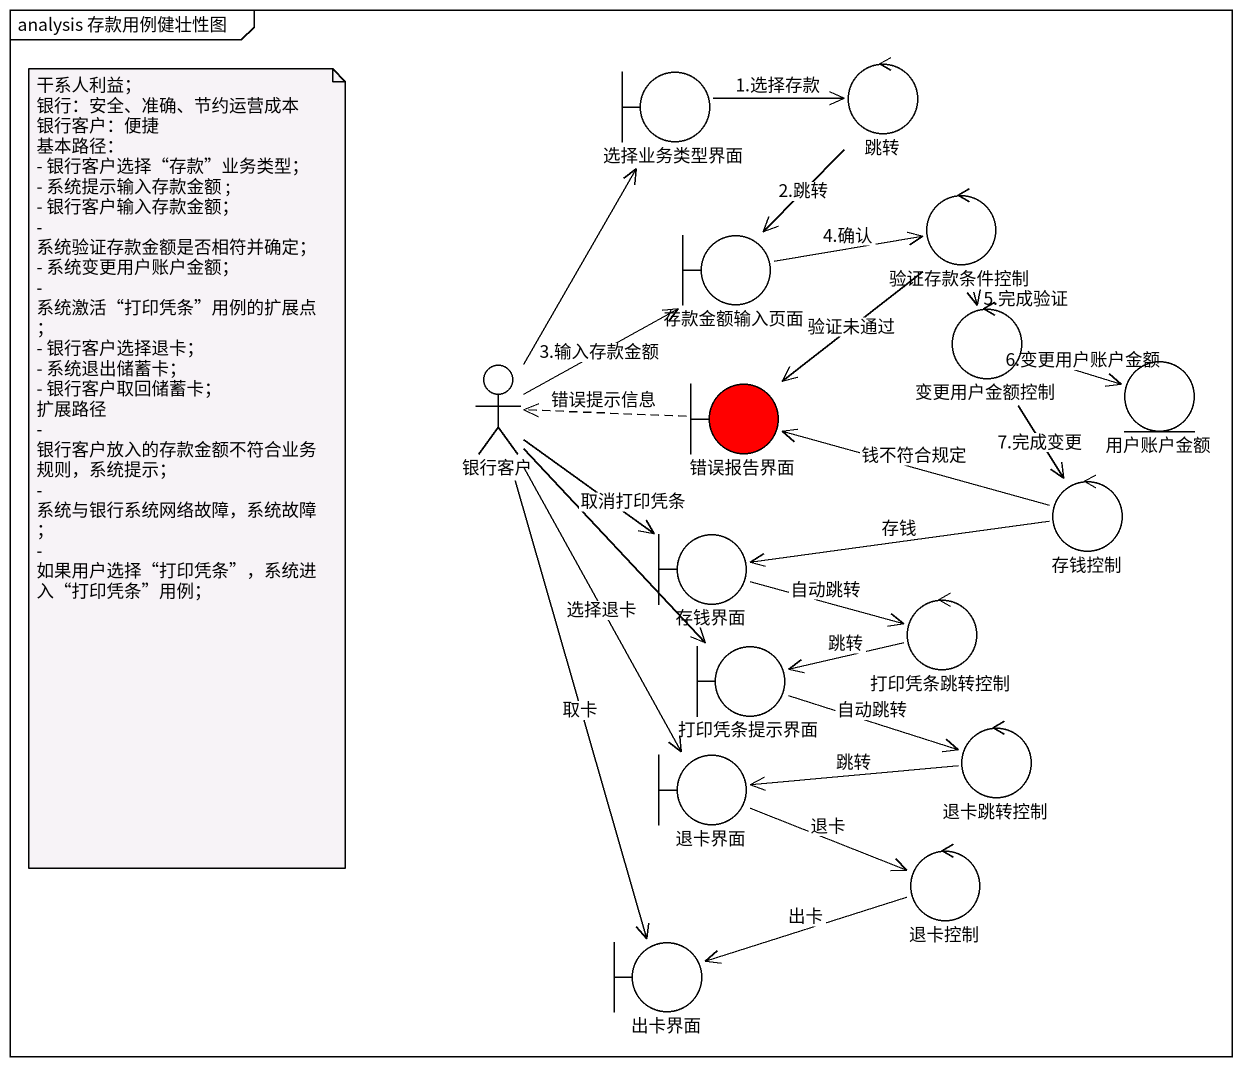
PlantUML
@startuml
mainframe analysis 存款用例健壮性图
boundary 选择业务类型界面
control 跳转
boundary 存款金额输入页面
control 验证存款条件控制
control 变更用户金额控制
actor 银行客户
boundary 错误报告界面 #FF0000
entity 用户账户金额
boundary 存钱界面
control 存钱控制
control 打印凭条跳转控制
boundary 打印凭条提示界面
control 退卡跳转控制
boundary 退卡界面
control 退卡控制
boundary 出卡界面
选择业务类型界面 -right-> 跳转 : 1.选择存款
跳转 --> 存款金额输入页面 : 2.跳转
存款金额输入页面 -right-> 验证存款条件控制 : 4.确认
验证存款条件控制 --> 变更用户金额控制 : 5.完成验证
验证存款条件控制 --> 错误报告界面 : 验证未通过
变更用户金额控制 -right-> 用户账户金额 : 6.变更用户账户金额
变更用户金额控制 --> 存钱控制 : 7.完成变更
银行客户 -up-> 选择业务类型界面
银行客户 -up-> 存款金额输入页面 : 3.输入存款金额
银行客户 --> 存钱界面
银行客户 --> 打印凭条提示界面 : 取消打印凭条
银行客户 --> 退卡界面 : 选择退卡
银行客户 --> 出卡界面 : 取卡
错误报告界面 .left.> 银行客户 : 错误提示信息
存钱界面 -right-> 打印凭条跳转控制 : 自动跳转
存钱控制 -left-> 错误报告界面 : 钱不符合规定
存钱控制 -left-> 存钱界面 : 存钱
打印凭条跳转控制 -left-> 打印凭条提示界面 : 跳转
打印凭条提示界面 -right-> 退卡跳转控制 : 自动跳转
退卡跳转控制 -left-> 退卡界面 : 跳转
退卡界面 -right-> 退卡控制 : 退卡
退卡控制 -left-> 出卡界面 : 出卡
note as N1
  干系人利益；
  银行：安全、准确、节约运营成本
  银行客户：便捷
  基本路径：
  - 银行客户选择“存款”业务类型；
  - 系统提示输入存款金额 ;
  - 银行客户输入存款金额；
  - 系统验证存款金额是否相符并确定；
  - 系统变更用户账户金额；
  - 系统激活“打印凭条”用例的扩展点；
  - 银行客户选择退卡；
  - 系统退出储蓄卡；
  - 银行客户取回储蓄卡；
  扩展路径
  - 银行客户放入的存款金额不符合业务规则，系统提示；
  - 系统与银行系统网络故障，系统故障；
  - 如果用户选择“打印凭条”，系统进入“打印凭条”用例；
end note
@enduml
